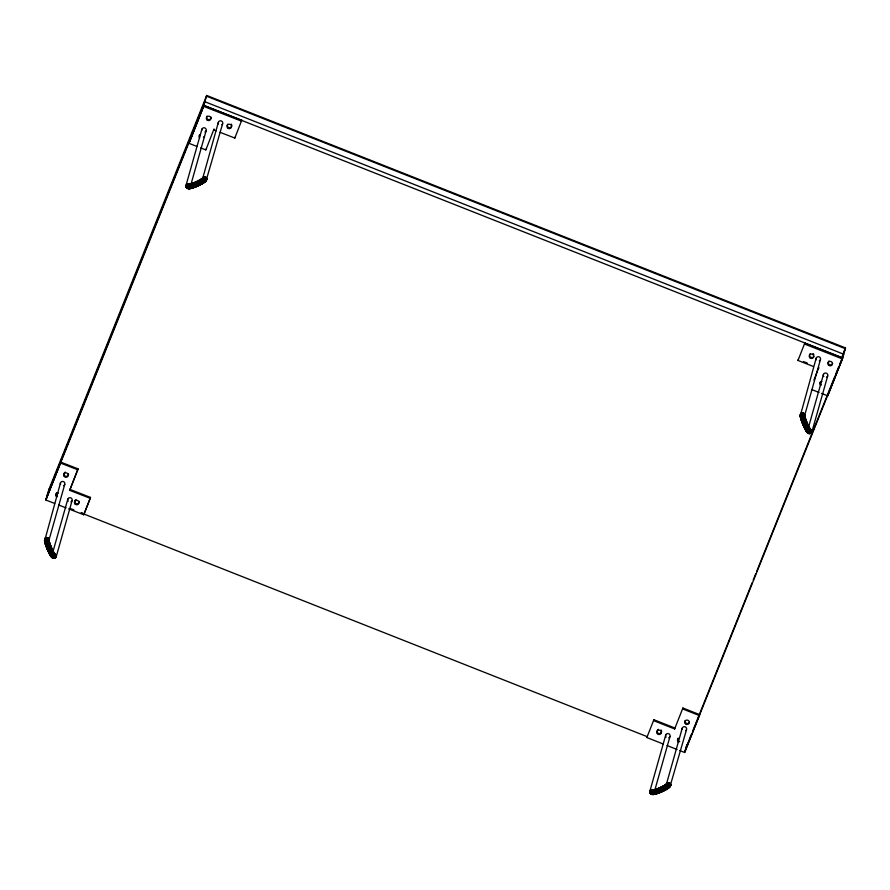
<?xml version="1.0" encoding="UTF-8"?>
<svg xmlns="http://www.w3.org/2000/svg" width="890" height="890" viewBox="0 0 890 890"><rect width="100%" height="100%" fill="white"/><g stroke="black" fill="none" stroke-linecap="round" stroke-linejoin="round"><path stroke-width="1.33" d="M46.402 537.527L46.391 538.461A11.225 1.513 67.1 0 0 50.296 549.92A11.225 1.513 67.1 0 0 55.18 557.963L56.326 556.228L55.836 554.604A8.455 1.146 67.1 0 1 51.92 548.73A8.455 1.146 67.1 0 1 48.983 539.396L46.992 537.516L45.334 537.972L44.923 539.307A11.003 1.491 67.1 0 0 48.75 550.532A11.003 1.491 67.1 0 0 53.522 558.408L56.192 556.795L72.046 500.736M47.571 537.66L47.548 538.55A10.636 1.435 67.1 0 0 51.264 549.408A10.636 1.435 67.1 0 0 55.881 557.029L56.148 555.093A9.045 1.224 67.1 0 1 51.954 548.818A9.045 1.224 67.1 0 1 48.817 538.839L46.992 537.593L45.334 538.061L45.323 538.917A11.225 1.513 67.1 0 0 49.239 550.365A11.225 1.513 67.1 0 0 54.112 558.408L55.503 557.707M45.835 537.682L45.824 538.628A11.303 1.524 67.1 0 0 49.762 550.154A11.303 1.524 67.1 0 0 54.668 558.253L55.002 558.008M46.992 537.516L46.981 538.439A11.003 1.491 67.1 0 0 50.808 549.653A11.003 1.491 67.1 0 0 55.592 557.541L55.903 557.296M48.082 537.938L48.071 538.784A10.168 1.379 67.1 0 0 51.62 549.163A10.168 1.379 67.1 0 0 56.037 556.461L56.304 556.239M48.516 538.339L48.494 539.151A9.623 1.302 67.1 0 0 51.854 548.974A9.623 1.302 67.1 0 0 56.037 555.872L56.304 555.66M48.761 542.611A7.087 0.957 67.1 0 1 48.583 541.031L48.817 538.839M49.05 542.188A7.443 1.001 67.1 0 1 48.861 540.53L48.861 540.464M48.583 541.031L48.983 539.396M816.197 358.103L800.199 416.097A9.623 1.302 67.2 0 0 803.525 425.932A9.623 1.302 67.2 0 0 807.675 432.84L810.034 433.486L811.814 432.095L827.678 376.036M803.258 412.938L803.247 413.828A10.636 1.435 67.2 0 0 806.919 424.697A10.636 1.435 67.2 0 0 811.513 432.329L811.78 430.404A9.045 1.213 67.2 0 1 807.619 424.107A9.045 1.213 67.2 0 1 804.504 414.117L802.09 412.882L800.611 414.573A11.003 1.48 67.2 0 0 804.404 425.809A11.003 1.48 67.2 0 0 809.155 433.708L811.502 432.618L811.48 429.892A8.455 1.135 67.2 0 1 807.586 424.018A8.455 1.135 67.2 0 1 804.671 414.673L803.77 413.216L802.09 412.793L800.622 413.661L800.321 415.051A10.636 1.435 67.2 0 0 804.004 425.921A10.636 1.435 67.2 0 0 808.598 433.552L809.466 433.463M801.022 413.249L801.011 414.184A11.225 1.513 67.2 0 0 804.894 425.654A11.225 1.513 67.2 0 0 809.733 433.708L810.056 433.452M801.534 412.949L801.512 413.895A11.303 1.524 67.2 0 0 805.428 425.442A11.303 1.524 67.2 0 0 810.301 433.552L810.623 433.297M802.09 412.793L802.079 413.739A11.225 1.513 67.2 0 0 805.962 425.197A11.225 1.513 67.2 0 0 810.801 433.263L811.124 433.007M802.68 412.793L802.669 413.705A11.003 1.48 67.2 0 0 806.473 424.942A11.003 1.48 67.2 0 0 811.224 432.84L811.535 432.596M803.77 413.216L803.759 414.072A10.168 1.368 67.2 0 0 807.274 424.463A10.168 1.368 67.2 0 0 811.669 431.761L811.947 431.55M804.438 417.899A7.087 0.957 67.2 0 1 804.26 416.32L804.26 416.231M804.204 413.616L804.182 414.428A9.623 1.302 67.2 0 0 807.519 424.263A9.623 1.302 67.2 0 0 811.669 431.172L811.936 430.96M804.26 416.32L804.504 414.117M206.246 180.581A10.636 1.747 -24.3 0 1 196.423 186.177A10.636 1.747 -24.3 0 1 187.501 188.524L185.932 186.411L187.223 184.019A9.045 1.491 -24.3 0 0 194.943 182.372A8.455 1.391 -24.3 0 0 203.22 177.321L205.968 177.288L206.869 178.745L206.346 179.491A11.225 1.847 -24.3 0 1 195.978 185.376A11.225 1.847 -24.3 0 1 186.566 187.868L185.899 185.787L201.897 129.172M686.49 729.711L669.881 786.938A10.168 1.68 -24 0 1 660.458 792.234A10.168 1.68 -24 0 1 651.914 794.436L650.245 793.235L649.756 791.555L665.753 734.94M218.395 122.186L202.408 179.38M206.869 178.745L205.612 181.438A9.623 1.58 -24.3 0 1 196.712 186.488A9.623 1.58 -24.3 0 1 188.647 188.624L188.068 188.647A10.168 1.669 -24.3 0 0 196.59 186.399A10.168 1.669 -24.3 0 0 205.99 181.059L222.6 123.821M649.756 791.555L651.647 789.63A8.455 1.402 -24 0 0 658.9 788.151A9.045 1.491 -24 0 0 667.622 782.889C669.703 781.887 671.917 784.858 670.137 786.46A10.636 1.758 -24 0 1 660.28 792A10.636 1.758 -24 0 1 651.346 794.303L649.934 792A11.003 1.813 -24 0 0 659.167 789.619A11.003 1.813 -24 0 0 669.358 783.89L669.313 782.933L667.133 783.167A8.455 1.402 -24 0 1 658.9 788.151A9.045 1.491 -24 0 1 651.091 789.797L650.067 791.421A10.636 1.758 -24 0 0 659 789.119A10.636 1.758 -24 0 0 668.857 783.578L669.347 782.877M682.285 728.042L666.287 784.657A7.087 1.168 -24 0 1 665.965 785.125M54.702 503.462L45.857 500.013L48.95 489.099M45.857 500.013L60.709 462.11L78.064 468.863L69.698 490.334L90.246 498.333L83.76 514.776L68.597 508.869M60.509 482.836L44.689 540.586A9.045 1.224 67.1 0 0 47.837 550.565A9.045 1.224 67.1 0 0 52.02 556.84M48.861 540.53L64.725 484.472M69.698 490.334L78.064 468.863M53.111 551.144L67.84 499.09M83.76 514.776L90.502 497.41L69.965 489.411M196.79 146.383L189.014 143.357L203.866 105.443L241.768 120.206L241.502 121.129L203.599 106.377L206.691 95.453L845.5 347.923L842.385 358.904L827.689 395.839L821.492 393.402M90.246 498.333L90.502 497.41M191.005 184.197L206.102 130.808M200.673 147.896L205.857 149.909L206.124 148.986M219.964 132.276L234.827 138.061L235.082 137.138M663.228 744.018L646.841 737.543L647.097 736.62M674.62 728.955L674.887 728.02L653.872 719.721L653.616 720.644L674.62 728.955L682.908 708.017L699.718 714.659L684.666 752.495L679.615 750.504M654.851 789.997L669.959 736.609M682.908 708.017L682.641 708.941L699.451 715.593M684.666 752.495L686.913 744.529M813.393 366.491L797.996 360.45L798.263 359.516M827.689 395.839L842.652 357.969L804.794 343.106L804.538 344.03L842.385 358.904M820.402 359.76L804.538 415.808A7.443 1.001 67.2 0 0 805.661 420.481M818.522 368.505L818.778 367.581L813.927 380.052M808.743 426.432L823.473 374.39M60.709 462.11L46.124 499.09L203.866 105.443L842.674 357.925L684.922 751.572M189.014 143.357L203.599 106.377M205.857 149.909L214.034 128.939M234.827 138.061L241.768 120.206M797.996 360.45L804.794 343.106M48.739 489.823L206.691 95.453M47.17 495.385L204.911 101.738L843.72 354.22L839.582 364.544M646.841 737.543L653.872 719.721M843.431 353.085L845.5 347.923M842.196 356.401L844.777 349.948M685.979 747.856L691.664 733.66M692.698 731.079L752.172 582.661M753.207 580.08L755.799 573.627M756.834 571.046L834.931 376.159M835.966 373.578L838.547 367.125M189.058 188.079A9.045 1.491 -24.3 0 0 196.779 186.444A9.045 1.491 -24.3 0 0 205.557 181.093C209.228 179.38 204.099 174.518 202.531 178.245A7.443 1.224 -24.3 0 1 200.239 180.158M45.334 538.061L44.511 540.831A9.623 1.302 67.1 0 0 47.871 550.654A9.623 1.302 67.1 0 0 52.054 557.552M653.75 794.336A9.045 1.491 -24 0 0 662.805 791.31A9.045 1.491 -24 0 0 669.436 786.971L670.726 785.269L669.825 783.233M651.091 789.797L652.815 789.786A7.443 1.235 -24 0 0 659.19 788.462A7.443 1.235 -24 0 0 666.432 784.101L666.744 783.556M44.934 538.472L45.001 541.076L44.689 540.586M800.622 413.739L800.377 415.853A9.045 1.213 67.2 0 0 803.492 425.843A9.045 1.213 67.2 0 0 807.653 432.128L808.899 433.319M203.22 177.321L202.809 177.733A7.91 1.302 -24.3 0 1 195.133 182.417A7.91 1.302 -24.3 0 1 188.38 183.852L186.722 184.319L186.199 185.654A10.636 1.747 -24.3 0 0 195.121 183.296A10.636 1.747 -24.3 0 0 204.956 177.711L205.445 177.01M204.288 176.876L203.843 177.511A9.623 1.58 -24.3 0 1 194.943 182.561A9.623 1.58 -24.3 0 1 186.878 184.697L186.722 184.319M204.878 176.865L204.4 177.544A10.168 1.669 -24.3 0 1 194.999 182.884A10.168 1.669 -24.3 0 1 186.477 185.131L186.31 184.72M205.968 177.288L205.457 178.022A11.003 1.813 -24.3 0 1 195.288 183.796A11.003 1.813 -24.3 0 1 186.077 186.221L185.899 185.787M206.391 177.689L205.868 178.434A11.225 1.847 -24.3 0 1 195.5 184.33A11.225 1.847 -24.3 0 1 186.088 186.811M206.703 178.189L206.18 178.935A11.303 1.858 -24.3 0 1 195.733 184.875A11.303 1.858 -24.3 0 1 186.255 187.367L185.91 186.366M206.881 179.324L206.369 180.047A11.003 1.813 -24.3 0 1 196.212 185.821A11.003 1.813 -24.3 0 1 186.989 188.257L186.388 187.412M668.19 782.744L667.745 783.378A9.623 1.591 -24 0 1 658.834 788.384A9.623 1.591 -24 0 1 650.746 790.476L650.59 790.098M668.779 782.733L668.312 783.411A10.168 1.68 -24 0 1 658.889 788.707A10.168 1.68 -24 0 1 650.345 790.91L650.178 790.498M670.292 783.567L669.769 784.312A11.225 1.858 -24 0 1 659.379 790.153A11.225 1.858 -24 0 1 649.945 792.59M670.593 784.068L670.07 784.813A11.303 1.869 -24 0 1 659.601 790.698A11.303 1.869 -24 0 1 650.112 793.146M653.538 793.913A8.455 1.402 -24 0 0 661.659 791.644A8.455 1.402 -24 0 0 668.868 787.127L670.348 786.259M670.76 784.624L670.237 785.369A11.225 1.858 -24 0 1 659.846 791.21A11.225 1.858 -24 0 1 650.412 793.635L649.767 792.133M670.771 785.202L670.259 785.926A11.003 1.813 -24 0 1 660.08 791.655A11.003 1.813 -24 0 1 650.835 794.036L650.657 793.591M669.936 786.671L669.491 787.316A9.623 1.591 -24 0 1 660.58 792.323A9.623 1.591 -24 0 1 652.492 794.403M809.989 429.047L809.366 429.08L811.78 430.404M809.377 428.947A7.087 0.957 67.2 0 0 809.956 429.069L811.48 429.903M808.365 433.052L808.087 433.263A10.168 1.368 67.2 0 1 803.703 425.965A10.168 1.368 67.2 0 1 800.188 415.574M53.734 553.78L56.148 555.093M54.891 553.914L54.913 553.903A7.443 1.001 67.1 0 1 53.011 551.889M54.401 558.186L52.465 557.974A10.168 1.379 67.1 0 1 48.038 550.676A10.168 1.379 67.1 0 1 44.5 540.297M53.845 558.163L52.966 558.264A10.636 1.435 67.1 0 1 48.338 550.643A10.636 1.435 67.1 0 1 44.633 539.785M63.535 485.684L64.035 485.395A2.258 2.203 15.8 0 0 64.492 482.447A2.258 2.203 15.8 0 0 61.521 481.701A2.258 2.203 15.8 0 0 60.553 484.527M823.817 376.57A2.258 2.203 15.8 0 1 824.162 373.466L824.663 373.177A2.258 2.203 15.8 0 1 827.4 376.537M667.622 782.889L666.71 783.601A7.91 1.313 -24 0 1 659.023 788.24A7.91 1.313 -24 0 1 652.248 789.63L651.658 789.641M194.799 187.034A8.455 1.391 -24.3 0 0 204.989 181.249L206.035 180.815M218.439 123.877L218.506 123.855A2.258 2.203 15.8 0 1 219.407 121.062A2.258 2.203 15.8 0 1 222.367 121.797A2.258 2.203 15.8 0 1 221.922 124.745M669.669 737.109A2.258 2.203 15.8 0 0 669.925 734.918L669.614 734.417A2.258 2.203 15.8 0 0 666.443 734.028A2.258 2.203 15.8 0 0 666.098 737.131M187.223 184.019L187.79 183.863A8.455 1.391 -24.3 0 0 195.01 182.328A9.045 1.491 -24.3 0 0 203.721 177.032M205 181.226L204.4 181.26L205.557 181.093M187.912 188.268L188.491 188.246M652.248 789.63L654.039 790.921L652.815 789.786M188.38 183.852L189.882 184.631M651.169 793.88L651.747 794.025M213.767 129.862L216.248 130.83M60.442 463.034L77.808 469.798M70.121 508.435L73.915 509.914M81.491 512.863L84.016 513.841M58.495 504.942L66.071 507.89M803.392 361.54L807.241 363.042M811.591 389.509L819.011 392.434M206.491 96.176L845.289 348.657M81.035 512.885L647.419 736.742M667.01 745.52L677.101 749.502M800.377 415.853L800.677 416.32L800.199 414.718M807.653 432.128L807.486 430.983L807.953 432.64M653.738 790.431L653.761 790.476A6.853 1.135 -24 0 0 653.872 790.743M653.316 790.031L653.327 790.064A7.087 1.168 -24 0 0 654.94 790.298M189.448 184.23L189.47 184.274A7.087 1.168 -24.3 0 0 192.34 184.163M188.936 183.963L188.947 183.996A7.443 1.224 -24.3 0 0 195.311 182.639M202.453 179.302L202.397 178.801A7.087 1.168 -24.3 0 1 202.063 179.268M201.774 130.307A2.258 2.203 15.8 0 1 203.454 127.837A2.258 2.203 15.8 0 1 206.135 129.295A2.258 2.203 15.8 0 1 204.922 132.02M192.985 187.657A8.455 1.391 -24.3 0 1 191.472 188.057M204.033 181.783A7.91 1.302 -24.3 0 1 203.198 182.483M200.395 184.186A7.91 1.302 -24.3 0 1 194.865 186.666M211.075 117.124A2.258 2.203 15.8 0 1 208.316 119.583A2.258 2.203 15.8 0 1 207.025 116.123M199.594 136.559A2.258 2.203 15.8 0 1 199.549 134.868M231.3 124.133A2.258 2.203 15.8 0 1 230.187 127.626A2.258 2.203 15.8 0 1 227.295 125.234M227.44 124.678A2.258 2.203 15.8 0 1 227.718 124.177M199.638 137.983A2.258 2.203 15.8 0 1 200.472 134.579M203.632 136.871A2.258 2.203 15.8 0 1 203.499 137.427M68.185 501.281A2.258 2.203 15.8 0 1 68.374 498.3A2.258 2.203 15.8 0 1 71.422 498.267A2.258 2.203 15.8 0 1 71.767 501.237M71.367 501.649A2.258 2.203 15.8 0 1 70.855 501.949M54.323 553.769A7.087 0.957 67.1 0 1 53.734 553.647M51.442 548.752A7.443 1.001 67.1 0 1 50.674 546.961M49.996 545.203A7.443 1.001 67.1 0 1 49.44 543.567M55.414 554.203A7.91 1.068 67.1 0 1 51.742 548.707A7.91 1.068 67.1 0 1 48.995 539.974M51.175 555.571A7.91 1.068 67.1 0 1 50.574 554.77M49.84 553.558A7.91 1.068 67.1 0 1 47.359 548.318M46.636 546.449A7.91 1.068 67.1 0 1 46.046 544.713M45.624 543.245A7.91 1.068 67.1 0 1 45.423 542.144M51.153 556.139A8.455 1.146 67.1 0 1 45.212 542.967M57.483 496.409A2.258 2.203 15.8 0 1 56.192 493.527M56.471 493.027A2.258 2.203 15.8 0 1 56.882 492.615M79.221 501.315A2.258 2.203 15.8 0 1 76.751 503.829A2.258 2.203 15.8 0 1 74.882 500.814M75.16 500.302A2.258 2.203 15.8 0 1 76.073 499.601M68.486 473.836A2.258 2.203 15.8 0 1 66.806 476.306A2.258 2.203 15.8 0 1 64.124 474.848A2.258 2.203 15.8 0 1 65.348 472.123M56.704 497.054A2.258 2.203 15.8 0 1 58.273 493.082M816.241 359.794A2.258 2.203 15.8 0 1 817.387 356.89A2.258 2.203 15.8 0 1 820.369 358.058A2.258 2.203 15.8 0 1 819.212 360.962M806.818 430.86A7.91 1.068 67.2 0 1 806.218 430.059M804.671 427.289A7.91 1.068 67.2 0 1 803.025 423.596M801.3 418.522A7.91 1.068 67.2 0 1 801.111 416.754M811.046 429.503A7.91 1.068 67.2 0 1 807.408 423.996A7.91 1.068 67.2 0 1 804.682 415.252M810.534 429.214A7.443 1.001 67.2 0 1 808.665 427.189M807.898 425.72A7.443 1.001 67.2 0 1 807.108 424.041M807.486 431.572A8.455 1.135 67.2 0 1 806.14 430.571M805.361 429.269A8.455 1.135 67.2 0 1 801.957 421.66M801.334 419.802A8.455 1.135 67.2 0 1 800.666 417.054M826.988 376.948A2.258 2.203 15.8 0 1 826.487 377.249M832.562 363.498A2.258 2.203 15.8 0 1 829.124 364.444A2.258 2.203 15.8 0 1 829.046 360.94M813.894 356.167A2.258 2.203 15.8 0 1 810.456 357.113A2.258 2.203 15.8 0 1 810.378 353.597M813.126 353.575A2.258 2.203 15.8 0 1 813.849 354.476M821.103 384.614A2.258 2.203 15.8 0 1 820.613 381.521M820.836 385.537A2.258 2.203 15.8 0 1 821.826 381.576M682.163 729.177A2.258 2.203 15.8 0 1 685.211 726.83A2.258 2.203 15.8 0 1 685.801 730.623M665.208 785.748A7.087 1.168 -24 0 1 664.096 786.482M668.279 787.127A7.91 1.313 -24 0 1 667.912 787.65M658.734 792.489A7.91 1.313 -24 0 1 657.031 793.057M655.607 793.424A7.91 1.313 -24 0 1 653.939 793.48M669.269 737.521A2.258 2.203 15.8 0 1 668.757 737.81M679.76 741.737A2.258 2.203 15.8 0 1 678.191 738.211M689.405 722.179A2.258 2.203 15.8 0 1 686.479 723.392A2.258 2.203 15.8 0 1 685.2 720.511M661.114 730.023A2.258 2.203 15.8 0 1 660.914 733.004A2.258 2.203 15.8 0 1 657.866 733.026A2.258 2.203 15.8 0 1 657.532 730.056M657.944 729.644A2.258 2.203 15.8 0 1 658.444 729.344M678.403 742.238A2.258 2.203 15.8 0 1 679.404 738.277M206.836 119.738A2.258 2.203 15.8 0 0 210.696 119.193A2.258 2.203 15.8 0 0 208.238 116.178A2.258 2.203 15.8 0 0 206.836 119.738M227.529 127.793A2.258 2.203 15.8 0 0 231.389 127.248A2.258 2.203 15.8 0 0 228.93 124.233A2.258 2.203 15.8 0 0 227.529 127.793M74.971 503.929A2.258 2.203 15.8 0 0 78.832 503.373A2.258 2.203 15.8 0 0 76.373 500.369A2.258 2.203 15.8 0 0 74.971 503.929M64.247 476.45A2.258 2.203 15.8 0 0 68.107 475.905A2.258 2.203 15.8 0 0 65.649 472.89A2.258 2.203 15.8 0 0 64.247 476.45M828.445 364.967A2.258 2.203 15.8 0 0 832.306 364.433A2.258 2.203 15.8 0 0 829.858 361.407A2.258 2.203 15.8 0 0 828.445 364.967M809.767 357.635A2.258 2.203 15.8 0 0 813.627 357.09A2.258 2.203 15.8 0 0 811.179 354.075A2.258 2.203 15.8 0 0 809.767 357.635M685.278 723.626A2.258 2.203 15.8 0 0 689.138 723.103A2.258 2.203 15.8 0 0 686.702 720.077A2.258 2.203 15.8 0 0 685.278 723.626M657.332 733.672A2.258 2.203 15.8 0 0 661.192 733.138A2.258 2.203 15.8 0 0 658.756 730.123A2.258 2.203 15.8 0 0 657.332 733.672"/></g></svg>
